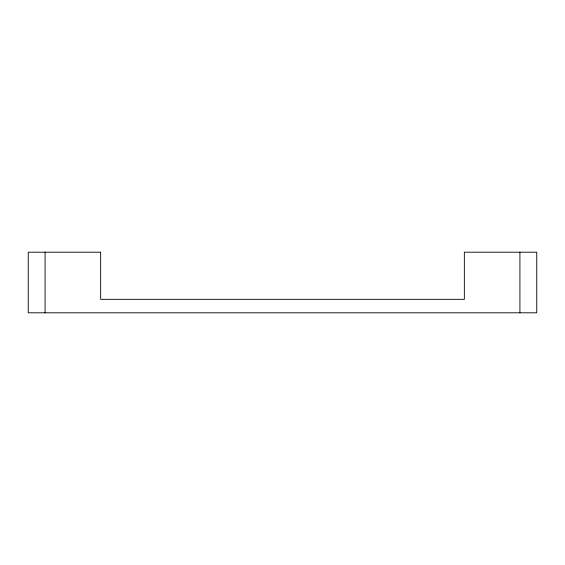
<?xml version="1.0" encoding="UTF-8"?>
<svg xmlns="http://www.w3.org/2000/svg" width="565" height="565" viewBox="0 0 565 565"><rect width="100%" height="100%" fill="white"/><g stroke="black" fill="none" stroke-linecap="round" stroke-linejoin="round"><path stroke-width="0.85" d="M519.913 252.195L519.913 312.805M45.087 252.195L45.087 312.805M100.655 252.195L28.25 252.195L28.25 312.805L536.75 312.805L536.75 252.195L464.345 252.195L464.345 299.337L100.655 299.337L100.655 252.195"/></g></svg>
